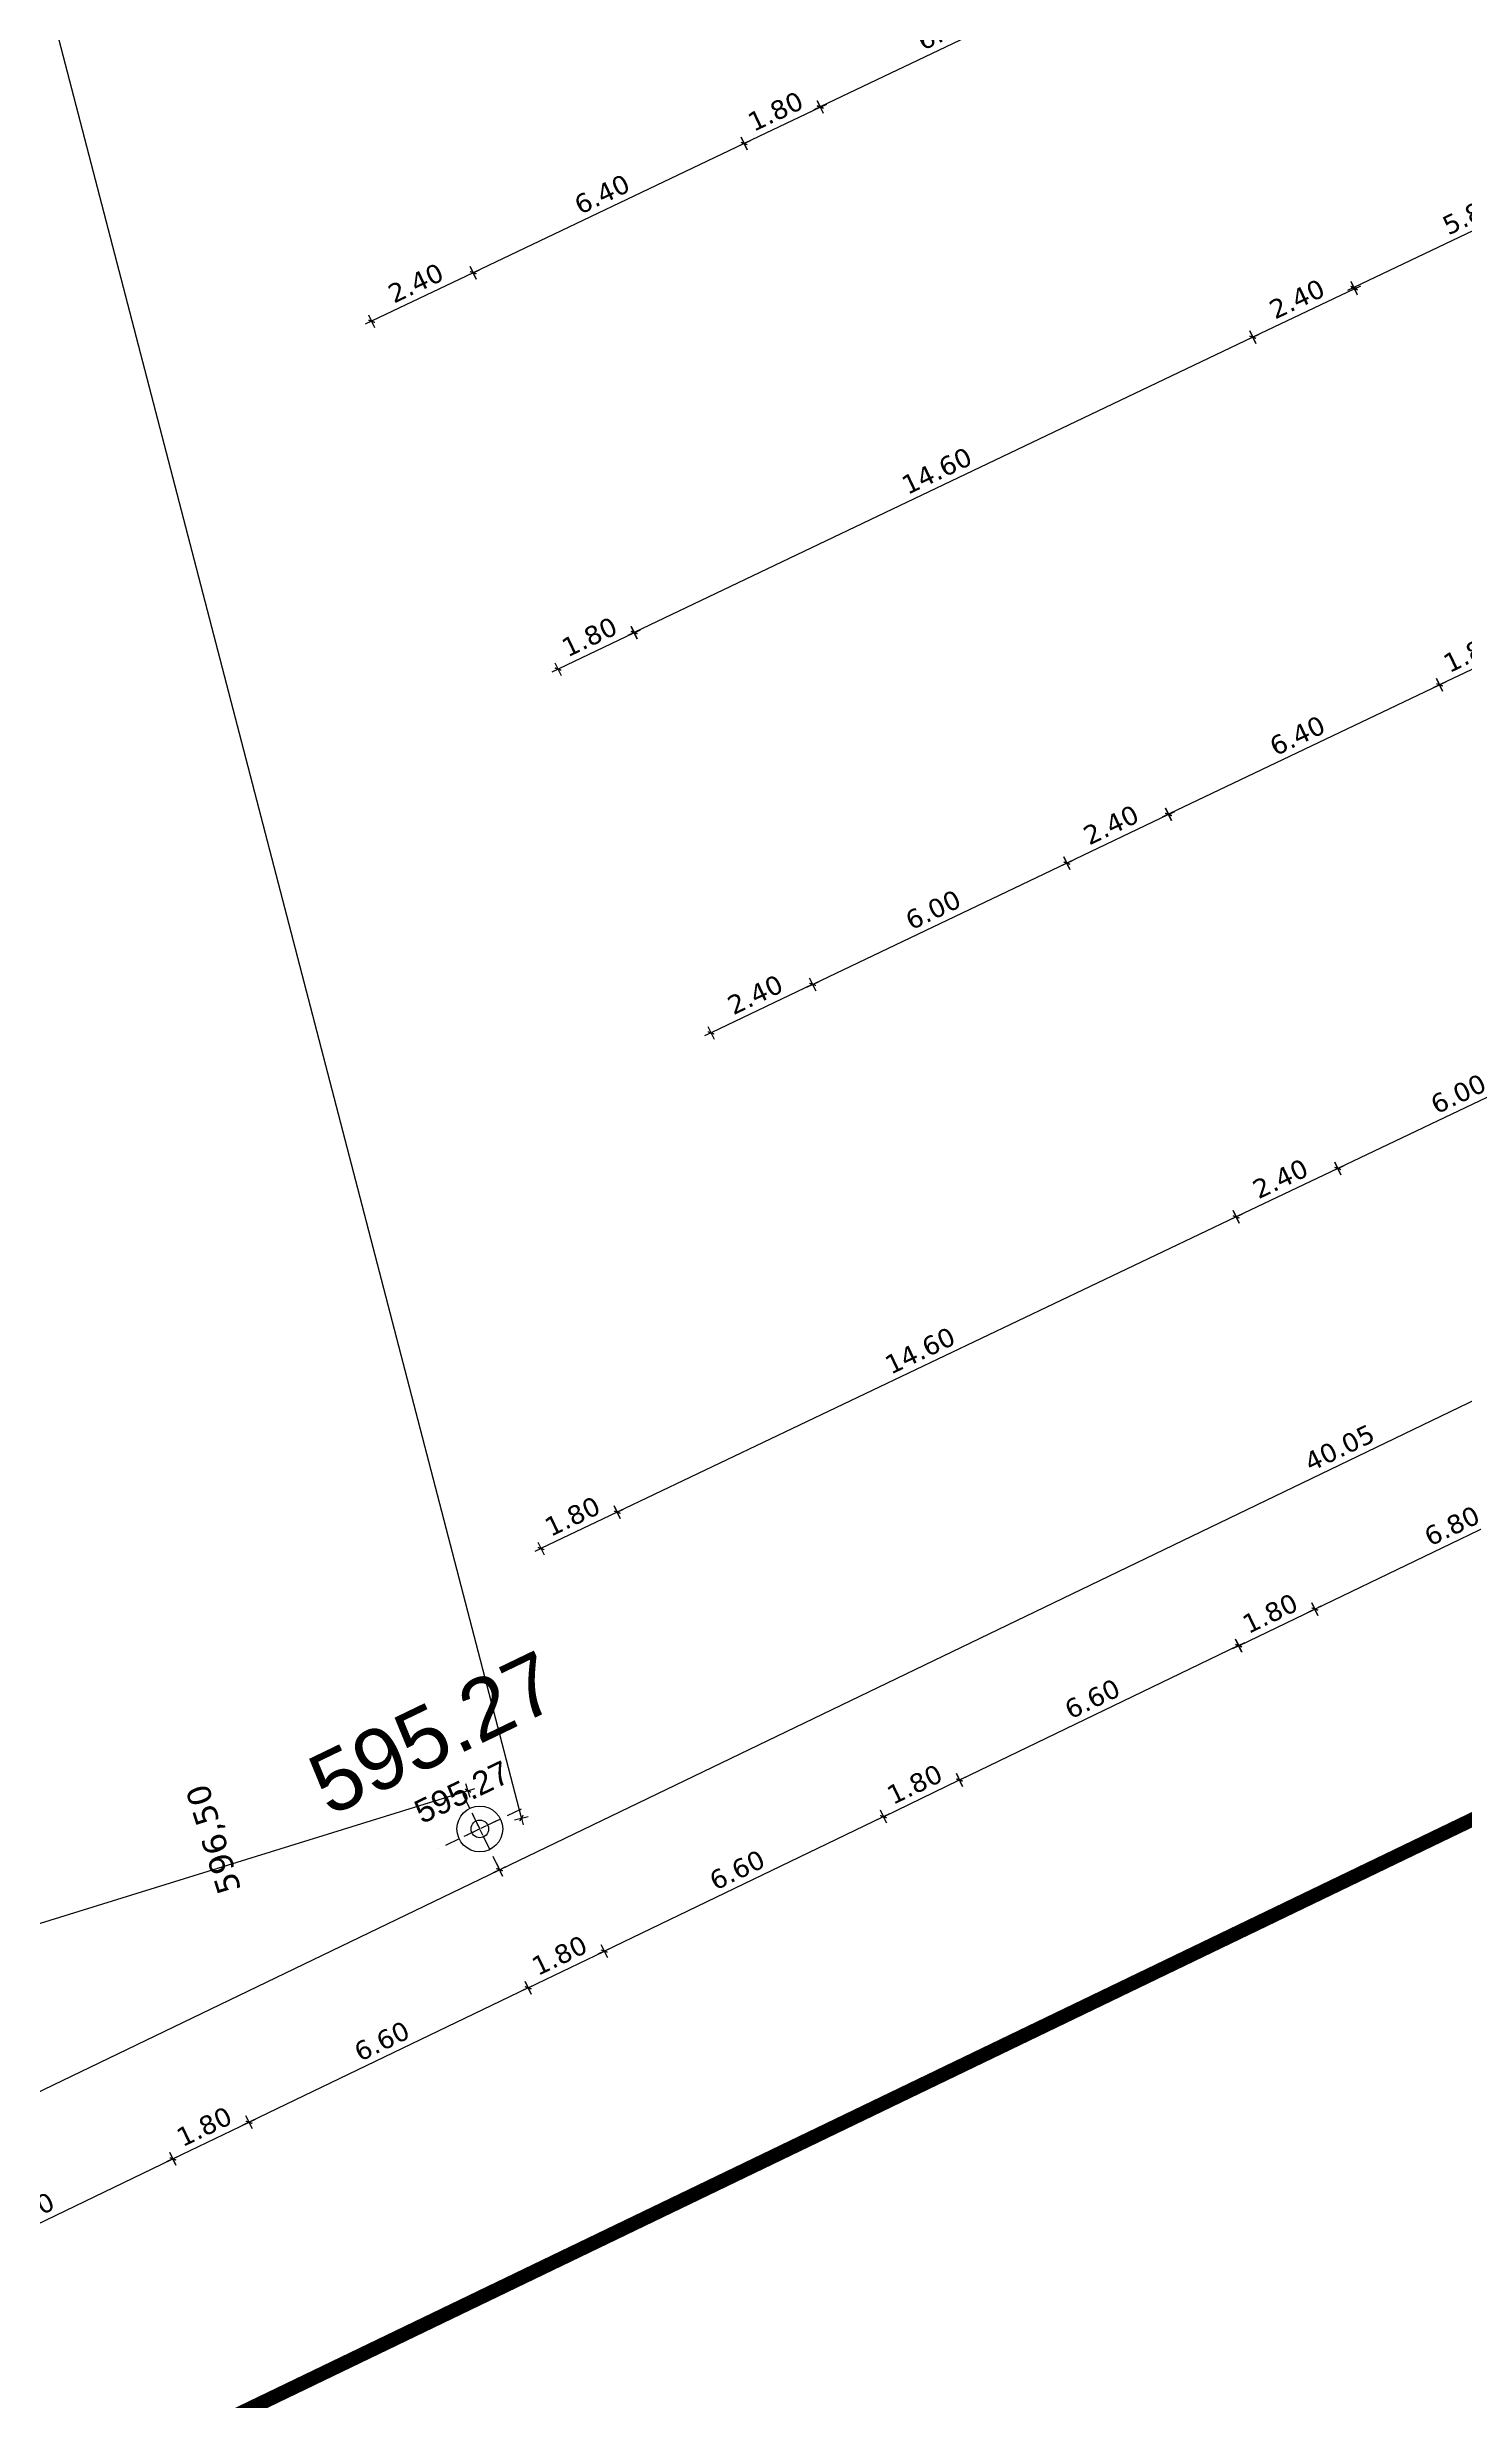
# Model space of a CAD drawing. Header units: metres. Extents: x 679716 to 681053, y 2749449 to 2750332.
# Drawn here: x 680566.1 to 680596.3, y 2749967.9 to 2750018.1 of the extents above; entities that cross this region are included whole.
import ezdxf
from ezdxf.enums import TextEntityAlignment as Align

# ---------------------------------------------------------------- set-up
doc = ezdxf.new("R2010")
doc.units = ezdxf.units.M
doc.linetypes.add('DASHEDX2', pattern=[1.5, 1, -0.5])
for name, color, linetype in [('01-TX-Altimetry 250 Topography', 51, 'Continuous'), ('01-TX-Guideline Altimetry 1000', 32, 'Continuous'), ('01-TX-Length Dimensions 250', 80, 'Continuous'), ('01-TX-Level Secondary Dimensions 250', 10, 'Continuous'), ('01-TX-Secondary Dimensions 1000', 152, 'Continuous')]:
    doc.layers.add(name, color=color, linetype=linetype)
doc.layers.add('02-L-Guideline Axis', color=34, linetype='DASHEDX2', lineweight=50, true_color=0xa55200)
doc.styles.add('E100', font='verdana.ttf', dxfattribs={"height": 0.4})
doc.styles.add('E200', font='verdana.ttf', dxfattribs={"height": 1})
doc.styles.add('E500', font='verdana.ttf', dxfattribs={"height": 1.25})
doc.styles.get("Standard").update_dxf_attribs({"font": 'arial.ttf'})
doc.dimstyles.new('E1000', dxfattribs={"dimscale": 0.03, "dimtxt": 1.25, "dimasz": 1, "dimexe": 0.1, "dimexo": 1, "dimgap": 8, "dimtad": 1, "dimzin": 0, "dimdsep": 46, "dimtxsty": 'E500', "dimblk1": 'LINCOT500', "dimblk2": 'LINCOT500', "dimsah": 1, "dimcen": 0.1, "dimdle": 0.1, "dimse1": 1, "dimse2": 1, "dimclrt": 256, "dimazin": 0, "dimtfac": 0.015385, "dimtofl": 0, "dimtmove": 0, "dimatfit": 3, "dimldrblk": 'LINCOT500', "dimfxl": 1, "dimtolj": 1, "dimtzin": 0, "dimarcsym": 0})
doc.dimstyles.new('E250', dxfattribs={"dimscale": 0.03, "dimtxt": 0.4, "dimasz": 0.5, "dimexe": 0.1, "dimexo": 1, "dimgap": 4, "dimtad": 1, "dimzin": 0, "dimdsep": 46, "dimtxsty": 'E100', "dimblk1": 'LINCOT200', "dimblk2": 'LINCOT200', "dimsah": 1, "dimcen": 0.1, "dimdle": 0.1, "dimse1": 1, "dimse2": 1, "dimclrt": 256, "dimadec": 0, "dimazin": 0, "dimtfac": 0.015385, "dimtofl": 0, "dimtmove": 0, "dimatfit": 3, "dimldrblk": 'LINCOT200', "dimfxl": 1, "dimtolj": 1, "dimtzin": 0, "dimarcsym": 0})

# ---------------------------------------------------------------- blocks, each defined once
blk = doc.blocks.new('LINCOT200')
for p, q in [((0, -10), (0, 10)), ((0, 0), (10, 0))]:
    blk.add_line(p, q)
at = {"const_width": 1.88}
blk.add_lwpolyline([(3.5, -3.5), (-3.5, 3.5)], dxfattribs=at)
blk = doc.blocks.new('*D16')
at = {"layer": '01-TX-Length Dimensions 250', "color": 0, "lineweight": -2, "transparency": 16777216}
blk.add_line((680507.292, 2749946.229), (680575.732, 2749979.226), dxfattribs=at)
at = {"layer": '01-TX-Length Dimensions 250', "color": 0, "lineweight": -2, "transparency": 16777216, "xscale": 0.015, "yscale": 0.015, "zscale": 0.015}
for p, rotation in [((680575.745, 2749979.233), 25.74006439815804), ((680507.278, 2749946.223), 205.740064398158)]:
    blk.add_blockref('LINCOT200', p, dxfattribs=dict(at, rotation=rotation))
at = {"layer": '01-TX-Length Dimensions 250', "transparency": 16777216, "insert": (680541.369, 2749963.023), "char_height": 0.4, "attachment_point": 5, "rotation": 25.7401, "style": 'E100'}
blk.add_mtext('\\A1;76.01', dxfattribs=at)
blk = doc.blocks.new('*D17')
at = {"layer": '01-TX-Length Dimensions 250', "color": 0, "lineweight": -2, "transparency": 16777216}
blk.add_line((680575.759, 2749979.239), (680611.806, 2749996.614), dxfattribs=at)
at = {"layer": '01-TX-Length Dimensions 250', "color": 0, "lineweight": -2, "transparency": 16777216, "xscale": 0.015, "yscale": 0.015, "zscale": 0.015}
for p, rotation in [((680611.82, 2749996.62), 25.73365995840629), ((680575.745, 2749979.233), 205.7336599584063)]:
    blk.add_blockref('LINCOT200', p, dxfattribs=dict(at, rotation=rotation))
at = {"layer": '01-TX-Length Dimensions 250', "transparency": 16777216, "insert": (680593.64, 2749988.222), "char_height": 0.4, "attachment_point": 5, "rotation": 25.7337, "style": 'E100'}
blk.add_mtext('\\A1;40.05', dxfattribs=at)
blk = doc.blocks.new('*D34')
at = {"layer": '01-TX-Length Dimensions 250', "color": 0, "lineweight": -2, "transparency": 16777216}
blk.add_line((680555.761, 2750058.993), (680576.209, 2749980.346), dxfattribs=at)
at = {"layer": '01-TX-Length Dimensions 250', "color": 0, "lineweight": -2, "transparency": 16777216, "xscale": 0.015, "yscale": 0.015, "zscale": 0.015}
for p, rotation in [((680555.757, 2750059.008), 104.5744480289418), ((680576.213, 2749980.331), 284.5744480289418)]:
    blk.add_blockref('LINCOT200', p, dxfattribs=dict(at, rotation=rotation))
at = {"layer": '01-TX-Length Dimensions 250', "transparency": 16777216, "insert": (680566.304, 2750019.752), "char_height": 0.4, "attachment_point": 5, "rotation": 284.5744, "style": 'E100'}
blk.add_mtext('\\A1;81.29', dxfattribs=at)
blk = doc.blocks.new('*D37')
at = {"layer": '01-TX-Length Dimensions 250', "color": 0, "lineweight": -2, "transparency": 16777216}
blk.add_line((680510.181, 2749960.82), (680575.06, 2749980.911), dxfattribs=at)
at = {"layer": '01-TX-Length Dimensions 250', "color": 0, "lineweight": -2, "transparency": 16777216, "xscale": 0.015, "yscale": 0.015, "zscale": 0.015}
for p, rotation in [((680575.074, 2749980.916), 17.20581851573879), ((680510.166, 2749960.816), 197.2058185157388)]:
    blk.add_blockref('LINCOT200', p, dxfattribs=dict(at, rotation=rotation))
at = {"layer": '01-TX-Length Dimensions 250', "transparency": 16777216, "insert": (680542.325, 2749971.118), "char_height": 0.4, "attachment_point": 5, "rotation": 17.2058, "style": 'E100'}
blk.add_mtext('\\A1;67.95', dxfattribs=at)
blk = doc.blocks.new('*D39')
at = {"layer": '01-TX-Length Dimensions 250', "color": 0, "lineweight": -2, "transparency": 16777216}
blk.add_line((680528.362, 2750038.303), (680525.892, 2750041.954), dxfattribs=at)
at = {"layer": '01-TX-Length Dimensions 250', "color": 0, "lineweight": -2, "transparency": 16777216, "xscale": 0.015, "yscale": 0.015, "zscale": 0.015, "rotation": 124.0788949722158}
blk.add_blockref('LINCOT200', (680525.884, 2750041.966), dxfattribs=at)
at = {"layer": '01-TX-Length Dimensions 250', "transparency": 16777216, "insert": (680527.941, 2750039.503), "char_height": 0.4, "attachment_point": 5, "rotation": 304.0789, "style": 'E100'}
blk.add_mtext('\\A1;R242.21', dxfattribs=at)
blk = doc.blocks.new('Cotes Altimetriques')
at = {"linetype": 'DASHEDX2', "ltscale": 0.5}
for points in [[(0, -1.5), (0, 1.5)], [(1.5, 0), (-1.5, 0)]]:
    blk.add_lwpolyline(points, dxfattribs=at)
blk.add_circle((0, 0), 0.75)
at = {"ltscale": 0.3}
blk.add_attdef('COTES', text='', height=2, dxfattribs=at).set_placement((0, 3.5), align=Align.MIDDLE)
blk = doc.blocks.new('*D174')
at = {"layer": '01-TX-Length Dimensions 250', "color": 0, "lineweight": -2, "transparency": 16777216}
for p, q in [((680594.208, 2750049.585), (680594.214, 2750049.585)), ((680594.211, 2750049.582), (680594.211, 2750049.588)), ((680492.283, 2749953.664), (680495.914, 2749957.081))]:
    blk.add_line(p, q, dxfattribs=at)
at = {"layer": '01-TX-Length Dimensions 250', "color": 0, "lineweight": -2, "transparency": 16777216, "xscale": 0.015, "yscale": 0.015, "zscale": 0.015, "rotation": 43.26113911524751}
blk.add_blockref('LINCOT200', (680495.925, 2749957.091), dxfattribs=at)
at = {"layer": '01-TX-Length Dimensions 250', "transparency": 16777216, "insert": (680492.964, 2749954.755), "char_height": 0.4, "attachment_point": 5, "rotation": 43.2611, "style": 'E100'}
blk.add_mtext('\\A1;R134.96', dxfattribs=at)
blk = doc.blocks.new('*D185')
at = {"layer": '01-TX-Length Dimensions 250', "color": 0, "lineweight": -2, "transparency": 16777216}
blk.add_line((680547.119, 2750051.093), (680545.557, 2750053.92), dxfattribs=at)
at = {"layer": '01-TX-Length Dimensions 250', "color": 0, "lineweight": -2, "transparency": 16777216, "xscale": 0.015, "yscale": 0.015, "zscale": 0.015, "rotation": 118.9156672505021}
blk.add_blockref('LINCOT200', (680545.55, 2750053.933), dxfattribs=at)
at = {"layer": '01-TX-Length Dimensions 250', "transparency": 16777216, "insert": (680546.805, 2750052.341), "char_height": 0.4, "attachment_point": 5, "rotation": 298.9157, "style": 'E100'}
blk.add_mtext('\\A1;R207.26', dxfattribs=at)
blk = doc.blocks.new('*D342')
at = {"layer": '01-TX-Length Dimensions 250', "color": 0, "lineweight": -2, "transparency": 16777216}
blk.add_line((680452.842, 2750005.409), (680450.005, 2750006.794), dxfattribs=at)
at = {"layer": '01-TX-Length Dimensions 250', "color": 0, "lineweight": -2, "transparency": 16777216, "xscale": 0.015, "yscale": 0.015, "zscale": 0.015, "rotation": 153.9730183092248}
blk.add_blockref('LINCOT200', (680449.991, 2750006.801), dxfattribs=at)
at = {"layer": '01-TX-Length Dimensions 250', "transparency": 16777216, "insert": (680451.872, 2750006.248), "char_height": 0.4, "attachment_point": 5, "rotation": 333.973, "style": 'E100'}
blk.add_mtext('\\A1;R671.30', dxfattribs=at)
blk = doc.blocks.new('*D376')
at = {"layer": '01-TX-Length Dimensions 250', "color": 0, "lineweight": -2, "transparency": 16777216}
blk.add_line((680592.777, 2750038.527), (680612.33, 2749997.959), dxfattribs=at)
at = {"layer": '01-TX-Length Dimensions 250', "color": 0, "lineweight": -2, "transparency": 16777216, "xscale": 0.015, "yscale": 0.015, "zscale": 0.015}
for p, rotation in [((680592.77, 2750038.54), 115.7337093656137), ((680612.337, 2749997.945), 295.7337093656137)]:
    blk.add_blockref('LINCOT200', p, dxfattribs=dict(at, rotation=rotation))
at = {"layer": '01-TX-Length Dimensions 250', "transparency": 16777216, "insert": (680602.849, 2750018.385), "char_height": 0.4, "attachment_point": 5, "rotation": 295.7337, "style": 'E100'}
blk.add_mtext('\\A1;45.06', dxfattribs=at)
blk = doc.blocks.new('*D442')
at = {"layer": '01-TX-Length Dimensions 250', "color": 0, "lineweight": -2, "transparency": 16777216}
blk.add_line((680478.478, 2749978.335), (680475.888, 2749976.74), dxfattribs=at)
at = {"layer": '01-TX-Length Dimensions 250', "color": 0, "lineweight": -2, "transparency": 16777216, "xscale": 0.015, "yscale": 0.015, "zscale": 0.015, "rotation": 211.618115761303}
blk.add_blockref('LINCOT200', (680475.875, 2749976.733), dxfattribs=at)
at = {"layer": '01-TX-Length Dimensions 250', "transparency": 16777216, "insert": (680477.247, 2749977.964), "char_height": 0.4, "attachment_point": 5, "rotation": 31.6181, "style": 'E100'}
blk.add_mtext('\\A1;R138.96', dxfattribs=at)
blk = doc.blocks.new('*D465')
at = {"layer": '01-TX-Length Dimensions 250', "color": 0, "lineweight": -2, "transparency": 16777216}
for p, q in [((680594.204, 2750049.582), (680594.21, 2750049.582)), ((680594.207, 2750049.579), (680594.207, 2750049.585)), ((680470.862, 2749973.865), (680473.723, 2749975.621))]:
    blk.add_line(p, q, dxfattribs=at)
at = {"layer": '01-TX-Length Dimensions 250', "color": 0, "lineweight": -2, "transparency": 16777216, "xscale": 0.015, "yscale": 0.015, "zscale": 0.015, "rotation": 31.54426804571916}
blk.add_blockref('LINCOT200', (680473.736, 2749975.629), dxfattribs=at)
at = {"layer": '01-TX-Length Dimensions 250', "transparency": 16777216, "insert": (680471.751, 2749974.796), "char_height": 0.4, "attachment_point": 5, "rotation": 31.5443, "style": 'E100'}
blk.add_mtext('\\A1;R141.36', dxfattribs=at)
blk = doc.blocks.new('LINCOT500')
for p, q in [((0, -25), (0, 25)), ((0, 0), (25, 0))]:
    blk.add_line(p, q)
at = {"const_width": 4.69}
blk.add_lwpolyline([(8.8, -8.8), (-8.8, 8.8)], dxfattribs=at)
blk = doc.blocks.new('*D1066')
at = {"layer": '01-TX-Secondary Dimensions 1000', "color": 0, "lineweight": -2, "transparency": 16777216}
for p, q in [((680594.204, 2750049.582), (680594.21, 2750049.582)), ((680594.207, 2750049.579), (680594.207, 2750049.585)), ((680463.874, 2749970.371), (680473.125, 2749975.993))]:
    blk.add_line(p, q, dxfattribs=at)
at = {"layer": '01-TX-Secondary Dimensions 1000', "color": 0, "lineweight": -2, "transparency": 16777216, "xscale": 0.03, "yscale": 0.03, "zscale": 0.03, "rotation": 31.28950796799441}
blk.add_blockref('LINCOT500', (680473.151, 2749976.009), dxfattribs=at)
at = {"layer": '01-TX-Secondary Dimensions 1000', "transparency": 16777216, "insert": (680466.618, 2749973.08), "char_height": 1.25, "attachment_point": 5, "rotation": 31.2895, "style": 'E500'}
blk.add_mtext('\\A1;R141.66', dxfattribs=at)
blk = doc.blocks.new('*D1430')
at = {"layer": '01-TX-Length Dimensions 250', "color": 0, "lineweight": -2, "transparency": 16777216}
blk.add_line((680562.858, 2749970.21), (680568.775, 2749973.062), dxfattribs=at)
at = {"layer": '01-TX-Length Dimensions 250', "color": 0, "lineweight": -2, "transparency": 16777216, "xscale": 0.015, "yscale": 0.015, "zscale": 0.015}
for p, rotation in [((680568.789, 2749973.069), 25.73296030619198), ((680562.844, 2749970.204), 205.732960306192)]:
    blk.add_blockref('LINCOT200', p, dxfattribs=dict(at, rotation=rotation))
at = {"layer": '01-TX-Length Dimensions 250', "transparency": 16777216, "insert": (680565.674, 2749971.932), "char_height": 0.4, "attachment_point": 5, "rotation": 25.733, "style": 'E100'}
blk.add_mtext('\\A1;6.60', dxfattribs=at)
blk = doc.blocks.new('*D1431')
at = {"layer": '01-TX-Length Dimensions 250', "color": 0, "lineweight": -2, "transparency": 16777216}
blk.add_line((680568.802, 2749973.075), (680570.397, 2749973.844), dxfattribs=at)
at = {"layer": '01-TX-Length Dimensions 250', "color": 0, "lineweight": -2, "transparency": 16777216, "xscale": 0.015, "yscale": 0.015, "zscale": 0.015}
for p, rotation in [((680570.41, 2749973.85), 25.73296030619198), ((680568.789, 2749973.069), 205.732960306192)]:
    blk.add_blockref('LINCOT200', p, dxfattribs=dict(at, rotation=rotation))
at = {"layer": '01-TX-Length Dimensions 250', "transparency": 16777216, "insert": (680569.456, 2749973.756), "char_height": 0.4, "attachment_point": 5, "rotation": 25.733, "style": 'E100'}
blk.add_mtext('\\A1;1.80', dxfattribs=at)
blk = doc.blocks.new('*D1432')
at = {"layer": '01-TX-Length Dimensions 250', "color": 0, "lineweight": -2, "transparency": 16777216}
blk.add_line((680576.342, 2749976.709), (680570.424, 2749973.857), dxfattribs=at)
at = {"layer": '01-TX-Length Dimensions 250', "color": 0, "lineweight": -2, "transparency": 16777216, "xscale": 0.015, "yscale": 0.015, "zscale": 0.015}
for p, rotation in [((680576.356, 2749976.716), 25.73296030619198), ((680570.41, 2749973.85), 205.732960306192)]:
    blk.add_blockref('LINCOT200', p, dxfattribs=dict(at, rotation=rotation))
at = {"layer": '01-TX-Length Dimensions 250', "transparency": 16777216, "insert": (680573.24, 2749975.579), "char_height": 0.4, "attachment_point": 5, "rotation": 25.733, "style": 'E100'}
blk.add_mtext('\\A1;6.60', dxfattribs=at)
blk = doc.blocks.new('*D1433')
at = {"layer": '01-TX-Length Dimensions 250', "color": 0, "lineweight": -2, "transparency": 16777216}
blk.add_line((680576.37, 2749976.723), (680577.965, 2749977.491), dxfattribs=at)
at = {"layer": '01-TX-Length Dimensions 250', "color": 0, "lineweight": -2, "transparency": 16777216, "xscale": 0.015, "yscale": 0.015, "zscale": 0.015}
for p, rotation in [((680577.978, 2749977.498), 25.73296030619198), ((680576.357, 2749976.716), 205.732960306192)]:
    blk.add_blockref('LINCOT200', p, dxfattribs=dict(at, rotation=rotation))
at = {"layer": '01-TX-Length Dimensions 250', "transparency": 16777216, "insert": (680577.025, 2749977.404), "char_height": 0.4, "attachment_point": 5, "rotation": 25.733, "style": 'E100'}
blk.add_mtext('\\A1;1.80', dxfattribs=at)
blk = doc.blocks.new('*D1434')
at = {"layer": '01-TX-Length Dimensions 250', "color": 0, "lineweight": -2, "transparency": 16777216}
blk.add_line((680577.992, 2749977.504), (680583.909, 2749980.356), dxfattribs=at)
at = {"layer": '01-TX-Length Dimensions 250', "color": 0, "lineweight": -2, "transparency": 16777216, "xscale": 0.015, "yscale": 0.015, "zscale": 0.015}
for p, rotation in [((680583.923, 2749980.363), 25.73296030619198), ((680577.978, 2749977.498), 205.732960306192)]:
    blk.add_blockref('LINCOT200', p, dxfattribs=dict(at, rotation=rotation))
at = {"layer": '01-TX-Length Dimensions 250', "transparency": 16777216, "insert": (680580.808, 2749979.226), "char_height": 0.4, "attachment_point": 5, "rotation": 25.733, "style": 'E100'}
blk.add_mtext('\\A1;6.60', dxfattribs=at)
blk = doc.blocks.new('*D1435')
at = {"layer": '01-TX-Length Dimensions 250', "color": 0, "lineweight": -2, "transparency": 16777216}
blk.add_line((680583.936, 2749980.369), (680585.53, 2749981.138), dxfattribs=at)
at = {"layer": '01-TX-Length Dimensions 250', "color": 0, "lineweight": -2, "transparency": 16777216, "xscale": 0.015, "yscale": 0.015, "zscale": 0.015}
for p, rotation in [((680585.544, 2749981.144), 25.73296030619198), ((680583.922, 2749980.363), 205.732960306192)]:
    blk.add_blockref('LINCOT200', p, dxfattribs=dict(at, rotation=rotation))
at = {"layer": '01-TX-Length Dimensions 250', "transparency": 16777216, "insert": (680584.59, 2749981.05), "char_height": 0.4, "attachment_point": 5, "rotation": 25.733, "style": 'E100'}
blk.add_mtext('\\A1;1.80', dxfattribs=at)
blk = doc.blocks.new('*D1436')
at = {"layer": '01-TX-Length Dimensions 250', "color": 0, "lineweight": -2, "transparency": 16777216}
blk.add_line((680591.476, 2749984.004), (680585.558, 2749981.151), dxfattribs=at)
at = {"layer": '01-TX-Length Dimensions 250', "color": 0, "lineweight": -2, "transparency": 16777216, "xscale": 0.015, "yscale": 0.015, "zscale": 0.015}
for p, rotation in [((680591.489, 2749984.01), 25.73296030619198), ((680585.544, 2749981.144), 205.732960306192)]:
    blk.add_blockref('LINCOT200', p, dxfattribs=dict(at, rotation=rotation))
at = {"layer": '01-TX-Length Dimensions 250', "transparency": 16777216, "insert": (680588.374, 2749982.873), "char_height": 0.4, "attachment_point": 5, "rotation": 25.733, "style": 'E100'}
blk.add_mtext('\\A1;6.60', dxfattribs=at)
blk = doc.blocks.new('*D1438')
at = {"layer": '01-TX-Length Dimensions 250', "color": 0, "lineweight": -2, "transparency": 16777216}
blk.add_line((680591.507, 2749984.012), (680593.101, 2749984.78), dxfattribs=at)
at = {"layer": '01-TX-Length Dimensions 250', "color": 0, "lineweight": -2, "transparency": 16777216, "xscale": 0.015, "yscale": 0.015, "zscale": 0.015}
for p, rotation in [((680593.115, 2749984.787), 25.73296030619198), ((680591.493, 2749984.005), 205.732960306192)]:
    blk.add_blockref('LINCOT200', p, dxfattribs=dict(at, rotation=rotation))
at = {"layer": '01-TX-Length Dimensions 250', "transparency": 16777216, "insert": (680592.161, 2749984.692), "char_height": 0.4, "attachment_point": 5, "rotation": 25.733, "style": 'E100'}
blk.add_mtext('\\A1;1.80', dxfattribs=at)
blk = doc.blocks.new('*D1439')
at = {"layer": '01-TX-Length Dimensions 250', "color": 0, "lineweight": -2, "transparency": 16777216}
blk.add_line((680593.128, 2749984.793), (680599.227, 2749987.733), dxfattribs=at)
at = {"layer": '01-TX-Length Dimensions 250', "color": 0, "lineweight": -2, "transparency": 16777216, "xscale": 0.015, "yscale": 0.015, "zscale": 0.015}
for p, rotation in [((680599.241, 2749987.739), 25.73296030619198), ((680593.115, 2749984.787), 205.732960306192)]:
    blk.add_blockref('LINCOT200', p, dxfattribs=dict(at, rotation=rotation))
at = {"layer": '01-TX-Length Dimensions 250', "transparency": 16777216, "insert": (680596.035, 2749986.559), "char_height": 0.4, "attachment_point": 5, "rotation": 25.733, "style": 'E100'}
blk.add_mtext('\\A1;6.80', dxfattribs=at)
blk = doc.blocks.new('*D1552')
at = {"layer": '01-TX-Length Dimensions 250', "color": 0, "lineweight": -2, "transparency": 16777216}
blk.add_line((680599.007, 2749996.756), (680593.617, 2749994.183), dxfattribs=at)
at = {"layer": '01-TX-Length Dimensions 250', "color": 0, "lineweight": -2, "transparency": 16777216, "xscale": 0.015, "yscale": 0.015, "zscale": 0.015}
for p, rotation in [((680599.021, 2749996.762), 25.5122842100076), ((680593.603, 2749994.177), 205.5122842100075)]:
    blk.add_blockref('LINCOT200', p, dxfattribs=dict(at, rotation=rotation))
at = {"layer": '01-TX-Length Dimensions 250', "transparency": 16777216, "insert": (680596.171, 2749995.766), "char_height": 0.4, "attachment_point": 5, "rotation": 25.5123, "style": 'E100'}
blk.add_mtext('\\A1;6.00', dxfattribs=at)
blk = doc.blocks.new('*D1553')
at = {"layer": '01-TX-Length Dimensions 250', "color": 0, "lineweight": -2, "transparency": 16777216}
blk.add_line((680593.59, 2749994.17), (680591.451, 2749993.149), dxfattribs=at)
at = {"layer": '01-TX-Length Dimensions 250', "color": 0, "lineweight": -2, "transparency": 16777216, "xscale": 0.015, "yscale": 0.015, "zscale": 0.015}
for p, rotation in [((680593.603, 2749994.177), 25.5122842100076), ((680591.437, 2749993.143), 205.5122842100075)]:
    blk.add_blockref('LINCOT200', p, dxfattribs=dict(at, rotation=rotation))
at = {"layer": '01-TX-Length Dimensions 250', "transparency": 16777216, "insert": (680592.379, 2749993.956), "char_height": 0.4, "attachment_point": 5, "rotation": 25.5123, "style": 'E100'}
blk.add_mtext('\\A1;2.40', dxfattribs=at)
blk = doc.blocks.new('*D1554')
at = {"layer": '01-TX-Length Dimensions 250', "color": 0, "lineweight": -2, "transparency": 16777216}
blk.add_line((680578.241, 2749986.845), (680576.643, 2749986.083), dxfattribs=at)
at = {"layer": '01-TX-Length Dimensions 250', "color": 0, "lineweight": -2, "transparency": 16777216, "xscale": 0.015, "yscale": 0.015, "zscale": 0.015}
for p, rotation in [((680578.254, 2749986.851), 25.5122842100076), ((680576.63, 2749986.076), 205.5122842100075)]:
    blk.add_blockref('LINCOT200', p, dxfattribs=dict(at, rotation=rotation))
at = {"layer": '01-TX-Length Dimensions 250', "transparency": 16777216, "insert": (680577.3, 2749986.761), "char_height": 0.4, "attachment_point": 5, "rotation": 25.5123, "style": 'E100'}
blk.add_mtext('\\A1;1.80', dxfattribs=at)
blk = doc.blocks.new('*D1560')
at = {"layer": '01-TX-Length Dimensions 250', "color": 0, "lineweight": -2, "transparency": 16777216}
blk.add_line((680595.759, 2750004.475), (680590.008, 2750001.731), dxfattribs=at)
at = {"layer": '01-TX-Length Dimensions 250', "color": 0, "lineweight": -2, "transparency": 16777216, "xscale": 0.015, "yscale": 0.015, "zscale": 0.015}
for p, rotation in [((680595.772, 2750004.482), 25.5122842100076), ((680589.994, 2750001.724), 205.5122842100075)]:
    blk.add_blockref('LINCOT200', p, dxfattribs=dict(at, rotation=rotation))
at = {"layer": '01-TX-Length Dimensions 250', "transparency": 16777216, "insert": (680592.742, 2750003.399), "char_height": 0.4, "attachment_point": 5, "rotation": 25.5123, "style": 'E100'}
blk.add_mtext('\\A1;6.40', dxfattribs=at)
blk = doc.blocks.new('*D1557')
at = {"layer": '01-TX-Length Dimensions 250', "color": 0, "lineweight": -2, "transparency": 16777216}
blk.add_line((680589.984, 2750001.71), (680587.845, 2750000.69), dxfattribs=at)
at = {"layer": '01-TX-Length Dimensions 250', "color": 0, "lineweight": -2, "transparency": 16777216, "xscale": 0.015, "yscale": 0.015, "zscale": 0.015}
for p, rotation in [((680589.998, 2750001.717), 25.5122842100076), ((680587.832, 2750000.683), 205.5122842100075)]:
    blk.add_blockref('LINCOT200', p, dxfattribs=dict(at, rotation=rotation))
at = {"layer": '01-TX-Length Dimensions 250', "transparency": 16777216, "insert": (680588.773, 2750001.496), "char_height": 0.4, "attachment_point": 5, "rotation": 25.5123, "style": 'E100'}
blk.add_mtext('\\A1;2.40', dxfattribs=at)
blk = doc.blocks.new('*D1561')
at = {"layer": '01-TX-Length Dimensions 250', "color": 0, "lineweight": -2, "transparency": 16777216}
blk.add_line((680587.818, 2750000.677), (680582.431, 2749998.105), dxfattribs=at)
at = {"layer": '01-TX-Length Dimensions 250', "color": 0, "lineweight": -2, "transparency": 16777216, "xscale": 0.015, "yscale": 0.015, "zscale": 0.015}
for p, rotation in [((680587.832, 2750000.683), 25.5122842100076), ((680582.417, 2749998.099), 205.5122842100075)]:
    blk.add_blockref('LINCOT200', p, dxfattribs=dict(at, rotation=rotation))
at = {"layer": '01-TX-Length Dimensions 250', "transparency": 16777216, "insert": (680584.983, 2749999.687), "char_height": 0.4, "attachment_point": 5, "rotation": 25.5123, "style": 'E100'}
blk.add_mtext('\\A1;6.00', dxfattribs=at)
blk = doc.blocks.new('*D1558')
at = {"layer": '01-TX-Length Dimensions 250', "color": 0, "lineweight": -2, "transparency": 16777216}
blk.add_line((680582.403, 2749998.093), (680580.265, 2749997.072), dxfattribs=at)
at = {"layer": '01-TX-Length Dimensions 250', "color": 0, "lineweight": -2, "transparency": 16777216, "xscale": 0.015, "yscale": 0.015, "zscale": 0.015}
for p, rotation in [((680582.417, 2749998.099), 25.5122842100076), ((680580.251, 2749997.065), 205.5122842100075)]:
    blk.add_blockref('LINCOT200', p, dxfattribs=dict(at, rotation=rotation))
at = {"layer": '01-TX-Length Dimensions 250', "transparency": 16777216, "insert": (680581.193, 2749997.878), "char_height": 0.4, "attachment_point": 5, "rotation": 25.5123, "style": 'E100'}
blk.add_mtext('\\A1;2.40', dxfattribs=at)
blk = doc.blocks.new('*D1562')
at = {"layer": '01-TX-Length Dimensions 250', "color": 0, "lineweight": -2, "transparency": 16777216}
blk.add_line((680597.383, 2750005.251), (680595.786, 2750004.488), dxfattribs=at)
at = {"layer": '01-TX-Length Dimensions 250', "color": 0, "lineweight": -2, "transparency": 16777216, "xscale": 0.015, "yscale": 0.015, "zscale": 0.015}
for p, rotation in [((680597.397, 2750005.257), 25.5122842100076), ((680595.772, 2750004.482), 205.5122842100075)]:
    blk.add_blockref('LINCOT200', p, dxfattribs=dict(at, rotation=rotation))
at = {"layer": '01-TX-Length Dimensions 250', "transparency": 16777216, "insert": (680596.443, 2750005.167), "char_height": 0.4, "attachment_point": 5, "rotation": 25.5123, "style": 'E100'}
blk.add_mtext('\\A1;1.80', dxfattribs=at)
blk = doc.blocks.new('*D1573')
at = {"layer": '01-TX-Length Dimensions 250', "color": 0, "lineweight": -2, "transparency": 16777216}
blk.add_line((680591.424, 2749993.137), (680578.268, 2749986.858), dxfattribs=at)
at = {"layer": '01-TX-Length Dimensions 250', "color": 0, "lineweight": -2, "transparency": 16777216, "xscale": 0.015, "yscale": 0.015, "zscale": 0.015}
for p, rotation in [((680591.437, 2749993.143), 25.5122842100076), ((680578.254, 2749986.851), 205.5122842100075)]:
    blk.add_blockref('LINCOT200', p, dxfattribs=dict(at, rotation=rotation))
at = {"layer": '01-TX-Length Dimensions 250', "transparency": 16777216, "insert": (680584.704, 2749990.293), "char_height": 0.4, "attachment_point": 5, "rotation": 25.5123, "style": 'E100'}
blk.add_mtext('\\A1;14.60', dxfattribs=at)
blk = doc.blocks.new('*D1578')
at = {"layer": '01-TX-Length Dimensions 250', "color": 0, "lineweight": -2, "transparency": 16777216}
blk.add_line((680599.172, 2750015.444), (680593.958, 2750012.956), dxfattribs=at)
at = {"layer": '01-TX-Length Dimensions 250', "color": 0, "lineweight": -2, "transparency": 16777216, "xscale": 0.015, "yscale": 0.015, "zscale": 0.015}
for p, rotation in [((680599.185, 2750015.451), 25.5122842100076), ((680593.945, 2750012.95), 205.5122842100075)]:
    blk.add_blockref('LINCOT200', p, dxfattribs=dict(at, rotation=rotation))
at = {"layer": '01-TX-Length Dimensions 250', "transparency": 16777216, "insert": (680596.423, 2750014.497), "char_height": 0.4, "attachment_point": 5, "rotation": 25.5123, "style": 'E100'}
blk.add_mtext('\\A1;5.80', dxfattribs=at)
blk = doc.blocks.new('*D1579')
at = {"layer": '01-TX-Length Dimensions 250', "color": 0, "lineweight": -2, "transparency": 16777216}
blk.add_line((680591.778, 2750011.883), (680578.626, 2750005.607), dxfattribs=at)
at = {"layer": '01-TX-Length Dimensions 250', "color": 0, "lineweight": -2, "transparency": 16777216, "xscale": 0.015, "yscale": 0.015, "zscale": 0.015}
for p, rotation in [((680591.791, 2750011.89), 25.5122842100076), ((680578.613, 2750005.6), 205.5122842100075)]:
    blk.add_blockref('LINCOT200', p, dxfattribs=dict(at, rotation=rotation))
at = {"layer": '01-TX-Length Dimensions 250', "transparency": 16777216, "insert": (680585.061, 2750009.041), "char_height": 0.4, "attachment_point": 5, "rotation": 25.5123, "style": 'E100'}
blk.add_mtext('\\A1;14.60', dxfattribs=at)
blk = doc.blocks.new('*D1580')
at = {"layer": '01-TX-Length Dimensions 250', "color": 0, "lineweight": -2, "transparency": 16777216}
blk.add_line((680578.603, 2750005.586), (680577.006, 2750004.824), dxfattribs=at)
at = {"layer": '01-TX-Length Dimensions 250', "color": 0, "lineweight": -2, "transparency": 16777216, "xscale": 0.015, "yscale": 0.015, "zscale": 0.015}
for p, rotation in [((680578.616, 2750005.593), 25.5122842100076), ((680576.992, 2750004.818), 205.5122842100075)]:
    blk.add_blockref('LINCOT200', p, dxfattribs=dict(at, rotation=rotation))
at = {"layer": '01-TX-Length Dimensions 250', "transparency": 16777216, "insert": (680577.662, 2750005.502), "char_height": 0.4, "attachment_point": 5, "rotation": 25.5123, "style": 'E100'}
blk.add_mtext('\\A1;1.80', dxfattribs=at)
blk = doc.blocks.new('*D1581')
at = {"layer": '01-TX-Length Dimensions 250', "color": 0, "lineweight": -2, "transparency": 16777216}
blk.add_line((680593.944, 2750012.917), (680591.805, 2750011.896), dxfattribs=at)
at = {"layer": '01-TX-Length Dimensions 250', "color": 0, "lineweight": -2, "transparency": 16777216, "xscale": 0.015, "yscale": 0.015, "zscale": 0.015}
for p, rotation in [((680593.957, 2750012.923), 25.5122842100076), ((680591.791, 2750011.89), 205.5122842100075)]:
    blk.add_blockref('LINCOT200', p, dxfattribs=dict(at, rotation=rotation))
at = {"layer": '01-TX-Length Dimensions 250', "transparency": 16777216, "insert": (680592.733, 2750012.703), "char_height": 0.4, "attachment_point": 5, "rotation": 25.5123, "style": 'E100'}
blk.add_mtext('\\A1;2.40', dxfattribs=at)
blk = doc.blocks.new('*D1585')
at = {"layer": '01-TX-Length Dimensions 250', "color": 0, "lineweight": -2, "transparency": 16777216}
blk.add_line((680588.16, 2750019.464), (680582.59, 2750016.806), dxfattribs=at)
at = {"layer": '01-TX-Length Dimensions 250', "color": 0, "lineweight": -2, "transparency": 16777216, "xscale": 0.015, "yscale": 0.015, "zscale": 0.015}
for p, rotation in [((680588.173, 2750019.471), 25.5122842100076), ((680582.576, 2750016.8), 205.5122842100075)]:
    blk.add_blockref('LINCOT200', p, dxfattribs=dict(at, rotation=rotation))
at = {"layer": '01-TX-Length Dimensions 250', "transparency": 16777216, "insert": (680585.233, 2750018.432), "char_height": 0.4, "attachment_point": 5, "rotation": 25.5123, "style": 'E100'}
blk.add_mtext('\\A1;6.20', dxfattribs=at)
blk = doc.blocks.new('*D1586')
at = {"layer": '01-TX-Length Dimensions 250', "color": 0, "lineweight": -2, "transparency": 16777216}
blk.add_line((680582.567, 2750016.786), (680580.969, 2750016.023), dxfattribs=at)
at = {"layer": '01-TX-Length Dimensions 250', "color": 0, "lineweight": -2, "transparency": 16777216, "xscale": 0.015, "yscale": 0.015, "zscale": 0.015}
for p, rotation in [((680582.58, 2750016.792), 25.5122842100076), ((680580.956, 2750016.017), 205.5122842100075)]:
    blk.add_blockref('LINCOT200', p, dxfattribs=dict(at, rotation=rotation))
at = {"layer": '01-TX-Length Dimensions 250', "transparency": 16777216, "insert": (680581.626, 2750016.702), "char_height": 0.4, "attachment_point": 5, "rotation": 25.5123, "style": 'E100'}
blk.add_mtext('\\A1;1.80', dxfattribs=at)
blk = doc.blocks.new('*D1587')
at = {"layer": '01-TX-Length Dimensions 250', "color": 0, "lineweight": -2, "transparency": 16777216}
blk.add_line((680580.942, 2750016.01), (680575.2, 2750013.27), dxfattribs=at)
at = {"layer": '01-TX-Length Dimensions 250', "color": 0, "lineweight": -2, "transparency": 16777216, "xscale": 0.015, "yscale": 0.015, "zscale": 0.015}
for p, rotation in [((680580.956, 2750016.017), 25.5122842100076), ((680575.187, 2750013.264), 205.5122842100075)]:
    blk.add_blockref('LINCOT200', p, dxfattribs=dict(at, rotation=rotation))
at = {"layer": '01-TX-Length Dimensions 250', "transparency": 16777216, "insert": (680577.93, 2750014.937), "char_height": 0.4, "attachment_point": 5, "rotation": 25.5123, "style": 'E100'}
blk.add_mtext('\\A1;6.40', dxfattribs=at)
blk = doc.blocks.new('*D1588')
at = {"layer": '01-TX-Length Dimensions 250', "color": 0, "lineweight": -2, "transparency": 16777216}
blk.add_line((680575.173, 2750013.257), (680573.034, 2750012.237), dxfattribs=at)
at = {"layer": '01-TX-Length Dimensions 250', "color": 0, "lineweight": -2, "transparency": 16777216, "xscale": 0.015, "yscale": 0.015, "zscale": 0.015}
for p, rotation in [((680575.187, 2750013.264), 25.5122842100076), ((680573.021, 2750012.23), 205.5122842100075)]:
    blk.add_blockref('LINCOT200', p, dxfattribs=dict(at, rotation=rotation))
at = {"layer": '01-TX-Length Dimensions 250', "transparency": 16777216, "insert": (680573.962, 2750013.043), "char_height": 0.4, "attachment_point": 5, "rotation": 25.5123, "style": 'E100'}
blk.add_mtext('\\A1;2.40', dxfattribs=at)
blk = doc.blocks.new('*D1767')
at = {"layer": '01-TX-Length Dimensions 250', "color": 0, "lineweight": -2, "transparency": 16777216}
for p, q in [((680533.763, 2750008.642), (680536.126, 2750005.14)), ((680582.299, 2749936.72), (680582.305, 2749936.72)), ((680582.302, 2749936.717), (680582.302, 2749936.723))]:
    blk.add_line(p, q, dxfattribs=at)
at = {"layer": '01-TX-Length Dimensions 250', "color": 0, "lineweight": -2, "transparency": 16777216, "xscale": 0.015, "yscale": 0.015, "zscale": 0.015, "rotation": 304.0148763790358}
blk.add_blockref('LINCOT200', (680536.134, 2750005.127), dxfattribs=at)
at = {"layer": '01-TX-Length Dimensions 250', "transparency": 16777216, "insert": (680534.63, 2750007.944), "char_height": 0.4, "attachment_point": 5, "rotation": 304.0149, "style": 'E100'}
blk.add_mtext('\\A1;R82.53', dxfattribs=at)

msp = doc.modelspace()

# ---------------------------------------------------------------- linework, layer by layer
at = {"layer": '02-L-Guideline Axis', "const_width": 0.3}
msp.add_lwpolyline([(680084.689, 2749733.627), (680623.385, 2749993.274)], dxfattribs=at)

# ---------------------------------------------------------------- block references
at = {"layer": '01-TX-Guideline Altimetry 1000', "ltscale": 0.3, "xscale": 0.65, "yscale": 0.65, "zscale": 0.65, "rotation": 25.73366104797413}
msp.add_blockref('Cotes Altimetriques', (680575.326, 2749980.101), dxfattribs=at).add_auto_attribs({'COTES': '595.27'})
at = {"layer": '01-TX-Level Secondary Dimensions 250', "ltscale": 0.3, "xscale": 0.25, "yscale": 0.25, "zscale": 0.25, "rotation": 25.73366104797413}
msp.add_blockref('Cotes Altimetriques', (680575.326, 2749980.101), dxfattribs=at).add_auto_attribs({'COTES': '595.27'})

# ---------------------------------------------------------------- texts
at = {"layer": '01-TX-Altimetry 250 Topography', "ltscale": 0.3, "insert": (680569.767, 2749978.66), "char_height": 0.5, "attachment_point": 1, "rotation": 107.4305, "style": 'E200'}
msp.add_mtext_dynamic_manual_height_columns('596,50', width=6.56735, gutter_width=2, heights=[0], dxfattribs=at)

# ---------------------------------------------------------------- dimensions: what is measured, and where the dimension line sits
at = {"layer": '01-TX-Length Dimensions 250'}
for p1, p2, distance, picture, middle in [((680554.87, 2750058.777), (680575.327, 2749980.101), 0.916, '*D34', (680566.304, 2750019.752)), ((680591.832, 2750038.088), (680611.398, 2749997.493), 1.042, '*D376', (680602.849, 2750018.385)), ((680575.327, 2749980.101), (680611.401, 2749997.488), -0.964, '*D17', (680593.64, 2749988.222)), ((680506.859, 2749947.091), (680575.327, 2749980.101), -0.964, '*D16', (680541.369, 2749963.023))]:
    dim = msp.add_aligned_dim(p1=p1, p2=p2, distance=distance, dimstyle='E250', dxfattribs=at)
    dim.commit()
    dim.dimension.update_dxf_attribs({"geometry": picture, "text_midpoint": middle})
for center, mpoint, picture, middle in [((680645.766, 2749872.509), (680545.55, 2750053.933), '*D185', (680546.517, 2750052.182)), ((680594.207, 2750049.582), (680473.736, 2749975.629), '*D465', (680471.922, 2749974.516)), ((680594.209, 2750049.584), (680475.875, 2749976.733), '*D442', (680477.419, 2749977.683)), ((680594.211, 2750049.585), (680495.925, 2749957.091), '*D174', (680493.189, 2749954.516)), ((680661.6, 2749841.354), (680525.884, 2750041.966), '*D39', (680527.673, 2750039.322)), ((680582.302, 2749936.72), (680536.134, 2750005.127), '*D1767', (680534.357, 2750007.76)), ((681053.216, 2749712.237), (680449.991, 2750006.801), '*D342', (680451.728, 2750005.953))]:
    dim = msp.add_radius_dim(center=center, mpoint=mpoint, dimstyle='E250', dxfattribs=at)
    dim.commit()
    dim.dimension.update_dxf_attribs({"geometry": picture, "text_midpoint": middle, "dimtype": 164})
for base, p1, p2, angle, picture, middle in [((680582.576, 2750016.8), (680587.736, 2750020.386), (680582.15, 2750017.693), 25.5123, '*D1585', (680585.233, 2750018.432)), ((680580.956, 2750016.017), (680582.15, 2750017.693), (680580.528, 2750016.912), 25.5123, '*D1586', (680581.626, 2750016.702)), ((680573.021, 2750012.23), (680574.781, 2750014.115), (680572.608, 2750013.095), 25.5123, '*D1588', (680573.962, 2750013.043)), ((680591.791, 2750011.89), (680593.515, 2750013.85), (680591.354, 2750012.805), 25.5123, '*D1581', (680592.733, 2750012.703)), ((680578.613, 2750005.6), (680591.354, 2750012.805), (680578.2, 2750006.465), 25.5123, '*D1579', (680585.061, 2750009.041)), ((680576.992, 2750004.818), (680578.2, 2750006.465), (680576.579, 2750005.684), 25.5123, '*D1580', (680577.662, 2750005.502)), ((680595.772, 2750004.482), (680596.955, 2750006.183), (680595.333, 2750005.402), 25.5123, '*D1562', (680596.443, 2750005.167)), ((680589.994, 2750001.724), (680595.335, 2750005.399), (680589.567, 2750002.619), 25.5123, '*D1560', (680592.742, 2750003.399)), ((680587.832, 2750000.683), (680589.567, 2750002.619), (680587.402, 2750001.584), 25.5123, '*D1557', (680588.773, 2750001.496)), ((680582.417, 2749998.099), (680587.402, 2750001.584), (680582.011, 2749998.95), 25.5123, '*D1561', (680584.983, 2749999.687)), ((680580.251, 2749997.065), (680582.011, 2749998.95), (680579.838, 2749997.93), 25.5123, '*D1558', (680581.193, 2749997.878)), ((680593.603, 2749994.177), (680598.602, 2749997.639), (680593.191, 2749995.04), 25.5123, '*D1552', (680596.171, 2749995.766)), ((680591.437, 2749993.143), (680593.191, 2749995.04), (680591.029, 2749993.998), 25.5123, '*D1553', (680592.379, 2749993.956)), ((680576.63, 2749986.076), (680577.873, 2749987.651), (680576.249, 2749986.875), 25.5123, '*D1554', (680577.3, 2749986.761)), ((680599.241, 2749987.739), (680593.547, 2749983.889), (680599.673, 2749986.841), 25.733, '*D1439', (680596.035, 2749986.559)), ((680593.115, 2749984.787), (680591.926, 2749983.108), (680593.547, 2749983.889), 25.733, '*D1438', (680592.161, 2749984.692)), ((680585.544, 2749981.144), (680591.923, 2749983.11), (680585.978, 2749980.245), 25.733, '*D1436', (680588.374, 2749982.873)), ((680585.544, 2749981.144), (680584.357, 2749979.461), (680585.979, 2749980.243), 25.733, '*D1435', (680584.59, 2749981.05)), ((680583.923, 2749980.363), (680578.414, 2749976.594), (680584.357, 2749979.461), 25.733, '*D1434', (680580.808, 2749979.226)), ((680577.978, 2749977.498), (680576.792, 2749975.813), (680578.414, 2749976.594), 25.733, '*D1433', (680577.025, 2749977.404)), ((680570.41, 2749973.85), (680576.789, 2749975.816), (680570.844, 2749972.95), 25.733, '*D1432', (680573.24, 2749975.579)), ((680570.41, 2749973.85), (680569.223, 2749972.167), (680570.845, 2749972.949), 25.733, '*D1431', (680569.456, 2749973.756)), ((680568.789, 2749973.069), (680563.28, 2749969.3), (680569.223, 2749972.167), 25.733, '*D1430', (680565.674, 2749971.932))]:
    dim = msp.add_linear_dim(base=base, p1=p1, p2=p2, angle=angle, dimstyle='E250', dxfattribs=at)
    dim.commit()
    dim.dimension.update_dxf_attribs({"geometry": picture, "text_midpoint": middle})
for base, p1, p2, text, picture, middle in [((680575.187, 2750013.264), (680580.528, 2750016.912), (680574.781, 2750014.115), '6.40', '*D1587', (680577.93, 2750014.937)), ((680593.945, 2750012.95), (680598.746, 2750016.371), (680593.515, 2750013.85), '5.80', '*D1578', (680596.423, 2750014.497)), ((680578.254, 2749986.851), (680591.029, 2749993.998), (680577.873, 2749987.651), '14.60', '*D1573', (680584.704, 2749990.293))]:
    dim = msp.add_linear_dim(base=base, p1=p1, p2=p2, angle=25.5123, text=text, dimstyle='E250', dxfattribs=at)
    dim.commit()
    dim.dimension.update_dxf_attribs({"geometry": picture, "text_midpoint": middle})
dim = msp.add_linear_dim(base=(680575.074, 2749980.916), p1=(680510.419, 2749960.002), p2=(680575.327, 2749980.101), angle=17.2058, dimstyle='E250', dxfattribs=at)
dim.commit()
dim.dimension.update_dxf_attribs({"geometry": '*D37', "text_midpoint": (680542.422, 2749970.804), "dimtype": 161})
at = {"layer": '01-TX-Secondary Dimensions 1000'}
dim = msp.add_radius_dim(center=(680594.207, 2750049.582), mpoint=(680473.151, 2749976.009), dimstyle='E1000', dxfattribs=at)
dim.commit()
dim.dimension.update_dxf_attribs({"geometry": '*D1066', "text_midpoint": (680467.08, 2749972.32), "dimtype": 164})

doc.saveas('drawing.dxf')
